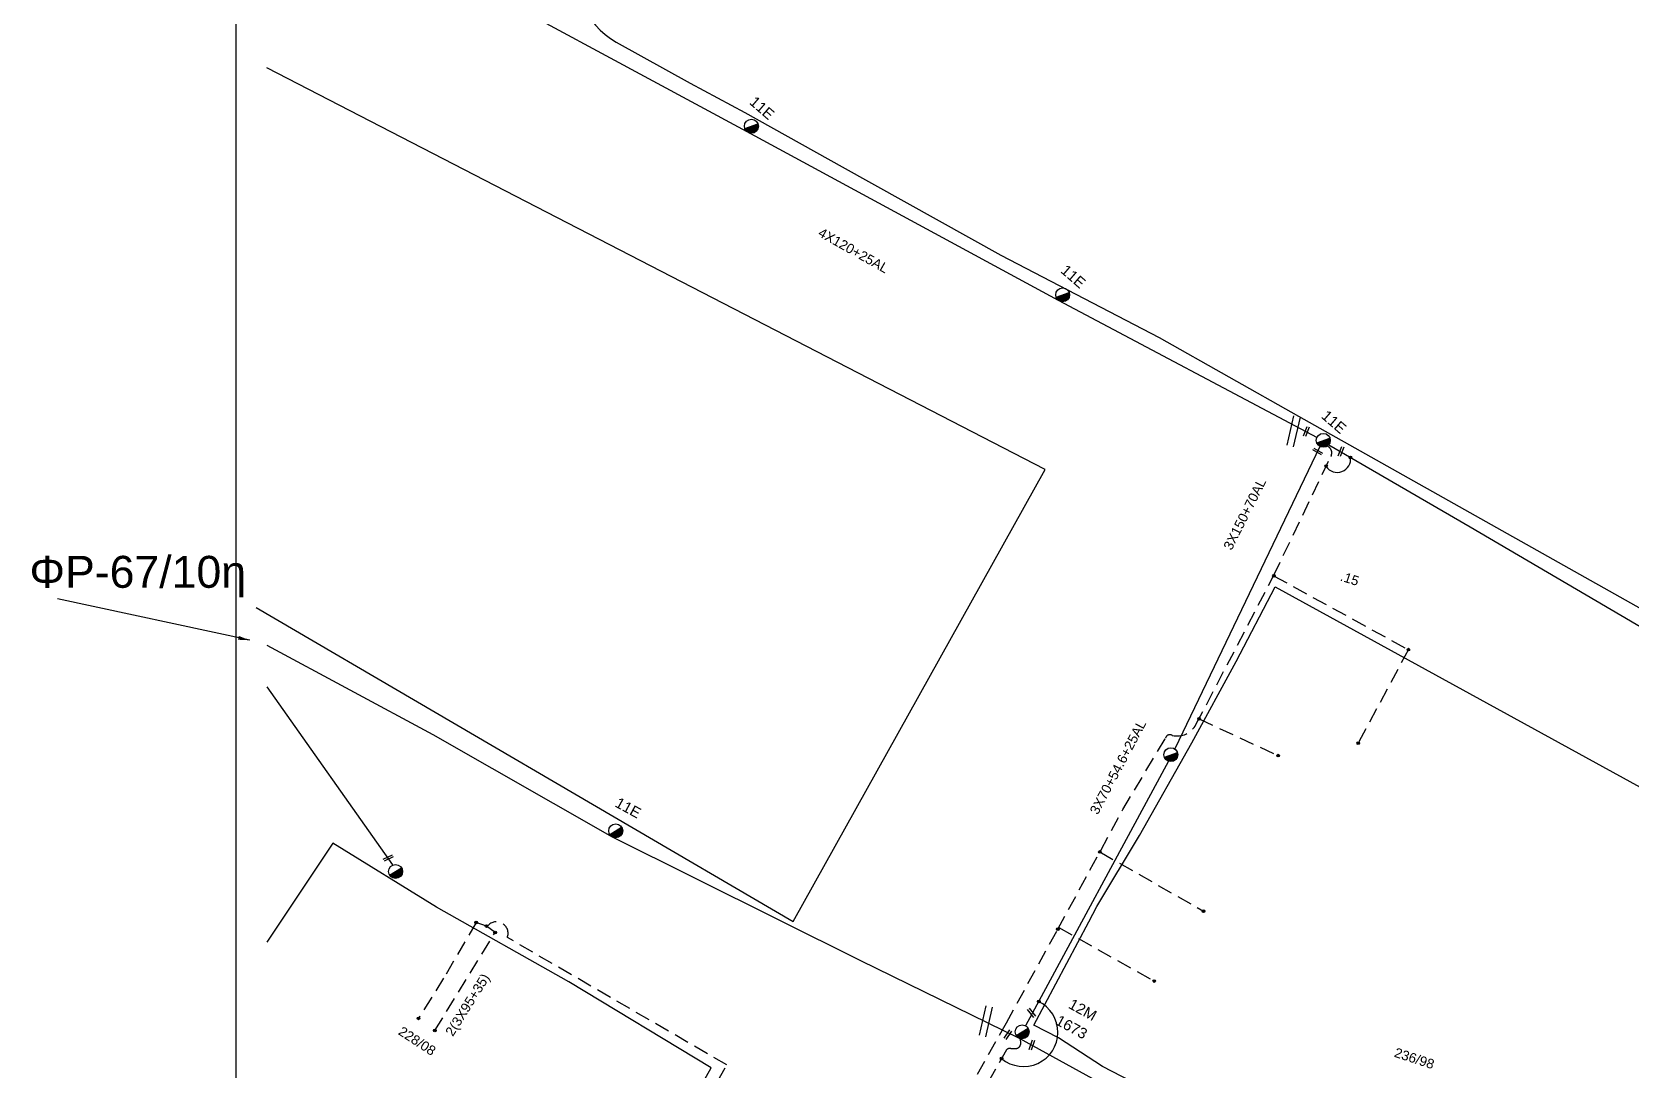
# Model space of a CAD drawing. Header units: millimetres. Extents: x 2662 to 4998, y 438 to 1235.
# Drawn here: x 3895.2 to 4031, y 1019 to 1107.1 of the extents above; entities that cross this region are included whole.
import ezdxf

# ---------------------------------------------------------------- set-up
doc = ezdxf.new("R2010")
doc.units = ezdxf.units.MM
doc.linetypes.add('DASHED', pattern=[19.05, 12.7, -6.35])
for name, color, linetype in [('Άγνωστα', 7, 'Continuous'), ('Επιγραφές - Σχήματα', 7, 'Continuous'), ('Καλωδια ΧΤ    3Χ95+50', 7, 'DASHED'), ('Καλώδια ΧΤ   3x150+70AL', 7, 'DASHED'), ('Καλώδια ΧΤ   3x150AL+50CU', 7, 'DASHED'), ('Καλώδια ΧΤ   3x150AL+50XLPE', 7, 'DASHED'), ('Μηχανική τομή', 7, 'Continuous'), ('Στύλος ΦΜ', 7, 'Continuous'), ('Στύλος ΦΜ @ 1', 7, 'Continuous'), ('Συνδέσεις', 7, 'Continuous'), ('Συνεστραμμένα ΧΤ   3x70+54.6+25 AL', 7, 'SYN_LINE'), ('Συνεστραμμενα ΧΤ  4Χ120+25 Al', 7, 'Continuous'), ('Τομή', 7, 'Continuous'), ('Υπόβαθρο ΔΕΗ', 7, 'Continuous'), ('Υπόγεια καλώδια Παροχών ΧΤ   .15', 7, 'DASHED'), ('Υπόγειο καλώδιο Μέσης Τάσης 20KV', 7, 'Continuous')]:
    doc.layers.add(name, color=color, linetype=linetype)
doc.styles.add('arial', font='ARIAL.TTF')
doc.styles.get("Standard").update_dxf_attribs({"font": 'ARIAL.TTF'})
doc.linetypes.add('SYN_LINE', pattern='A,0.5,-0.0001,["/\\/\\/\\/",Standard,S=0.1,R=0,X=0,Y=-0.05],-0.25', length=0.7501)
doc.dimstyles.new('ISO-25', dxfattribs={"dimtxt": 2.5, "dimasz": 2.5, "dimexe": 1.25, "dimexo": 0.625, "dimtad": 1, "dimtxsty": 'Standard', "dimcen": 2.5, "dimadec": 0, "dimazin": 0, "dimtfac": 1, "dimtmove": 0, "dimatfit": 3, "dimfxl": 1, "dimarcsym": 0})

# ---------------------------------------------------------------- blocks, each defined once
blk = doc.blocks.new('ΤΟΜΗ')
at = {"layer": 'Τομή', "ltscale": 40}
for p, q in [((-5.68, 0), (5.68, 0)), ((5.68, -2.33), (-5.68, -2.33))]:
    blk.add_line(p, q, dxfattribs=at)
blk = doc.blocks.new('ΜΗΧΑΝΙΚΗ ΤΟΜΗ')
at = {"layer": 'Μηχανική τομή', "ltscale": 40}
for p, q in [((-1.89, 0.78), (1.89, 0.78)), ((1.89, 0), (-1.89, 0))]:
    blk.add_line(p, q, dxfattribs=at)
blk = doc.blocks.new('ΥΠΑΡΧΩΝ ΤΣΙΜΕΝΤΕΝΙΟΣ ΣΤΥΛΟΣ')
at = {"layer": 'Στύλος ΦΜ'}
blk.add_hatch(color=7, dxfattribs=at).paths.add_polyline_path([(-1.29, -2.28, 0.574793), (2.62, 0, 0.268822), (1.3, 2.27)])
at = {"layer": 'Στύλος ΦΜ', "color": 7}
blk.add_line((-1.29, -2.28), (1.3, 2.27), dxfattribs=at)
blk.add_circle((0, 0), 2.62, dxfattribs=at)
at = {"layer": 'Στύλος ΦΜ', "flags": 4}
for tag, p in [('ΑΡΙΘΜΟΣ', (-4.68, 8.05)), ('ΤΥΠΟΣ', (-4.91, 3.03))]:
    blk.add_attdef(tag, p, '', height=4, dxfattribs=at)
blk = doc.blocks.new('_ΣΥΝΔΕΣΗ')
at = {"layer": 'Συνδέσεις', "linetype": 'SYN_LINE', "ltscale": 40}
blk.add_hatch(color=256, dxfattribs=at).paths.add_polyline_path([(0.5, -0.01, 1), (-0.5, -0.01, 1)])
at = {"layer": 'Συνδέσεις'}
blk.add_circle((0, -0.01), 0.5, dxfattribs=at)

msp = doc.modelspace()

# ---------------------------------------------------------------- linework, layer by layer
at = {"layer": 'Άγνωστα', "color": 133, "linetype": 'SYN_LINE', "ltscale": 10}
msp.add_lwpolyline([(3915.14, 1055.06), (3929.21, 1047.45), (3944.46, 1038.77), (3965.53, 1028.27), (3979, 1021.68)], dxfattribs=at)
at = {"layer": 'Άγνωστα', "color": 133}
msp.add_lwpolyline([(3915.14, 1051.51), (3925.81, 1036.41)], dxfattribs=at)
at = {"layer": 'Άγνωστα', "color": 27, "linetype": 'DASHED', "ltscale": 0.1}
for points in [[(3994.28, 1048.79), (4001, 1045.66)], [(3985.86, 1037.49), (3994.66, 1032.46)], [(3982.37, 1031.07), (3990.48, 1026.53)]]:
    msp.add_lwpolyline(points, dxfattribs=at)
at = {"layer": 'Άγνωστα', "color": 62, "linetype": 'DASHED', "ltscale": 0.1}
msp.add_lwpolyline([(3979.07, 1021.64), (3979.13, 1021.36, -0.501742), (3978.65, 1020.79, -0.000274), (3978.29, 1020.81, 0.186272), (3977.94, 1020.7), (3971.11, 1008.54)], format="xyb", dxfattribs=at)
at = {"layer": 'Άγνωστα', "color": 62, "linetype": 'SYN_LINE', "ltscale": 10}
msp.add_lwpolyline([(3979, 1021.68), (3993.15, 1013.89), (4000.59, 1010.05), (4010.89, 1004.58), (4023.26, 997.63), (4042.61, 986.68), (4056.32, 979.91), (4086.25, 964.42)], dxfattribs=at)
at = {"layer": 'Άγνωστα', "color": 7}
msp.add_arc((3979.38, 1022.18), 2.91, 230.2247, 64.012, dxfattribs=at)
at = {"layer": 'Επιγραφές - Σχήματα'}
msp.add_lwpolyline([(4901.44, 1215.67), (4901.44, 1215.67), (3912.5, 1215.67), (3912.5, 717.65), (4901.44, 717.58)], dxfattribs=at)
at = {"layer": 'Καλωδια ΧΤ    3Χ95+50', "color": 5, "linetype": 'DASHED', "ltscale": 0.1}
for points in [[(3932.91, 1031.51), (3930.14, 1026.77), (3928, 1023.36)], [(3929.4, 1022.33), (3934.51, 1030.65)]]:
    msp.add_lwpolyline(points, dxfattribs=at)
at = {"layer": 'Καλώδια ΧΤ   3x150AL+50CU', "color": 27, "linetype": 'DASHED', "ltscale": 0.1}
msp.add_lwpolyline([(3970.2, 1009.09), (3971.58, 1011.94), (3974.55, 1016.96), (3977.92, 1022.97), (3982.29, 1030.93), (3987.82, 1041.1), (3991.43, 1047.14, -0.512965), (3992.01, 1047.39, 0.341439), (3994.02, 1048.3), (4000.61, 1060.94), (4005.47, 1071.07, 0.458493), (4005.16, 1071.95)], format="xyb", dxfattribs=at)
at = {"layer": 'Καλώδια ΧΤ   3x150AL+50XLPE', "color": 5, "linetype": 'DASHED', "ltscale": 0.1}
msp.add_lwpolyline([(3936.85, 947.17, -0.460999), (3937.08, 953.77), (3944.5, 966.81), (3930.51, 974.77, 0.335965), (3930.14, 976.51), (3930.14, 976.51), (3954.18, 1019.4), (3935.55, 1030.23, 0.829497), (3933.88, 1031.22)], format="xyb", dxfattribs=at)
at = {"layer": 'Συνεστραμμένα ΧΤ   3x70+54.6+25 AL', "color": 62, "linetype": 'SYN_LINE', "ltscale": 10}
for points in [[(4004.54, 1071.93), (3992.23, 1046.24)], [(3991.7, 1045.19), (3979.54, 1022.73)]]:
    msp.add_lwpolyline(points, dxfattribs=at)
at = {"layer": 'Συνεστραμμενα ΧΤ  4Χ120+25 Al', "color": 1, "linetype": 'SYN_LINE', "ltscale": 10}
msp.add_lwpolyline([(3927.2, 1114.15), (3955.89, 1098.66), (3982.31, 1084.35), (4004.3, 1072.69)], dxfattribs=at)
at = {"layer": 'Συνεστραμμενα ΧΤ  4Χ120+25 Al', "color": 27, "linetype": 'SYN_LINE', "ltscale": 10}
msp.add_lwpolyline([(4005.3, 1072.07), (4017.31, 1065.1), (4027.98, 1058.84), (4034.82, 1054.82), (4037.1, 1053.32), (4049, 1047.26), (4058.23, 1042.65), (4070.34, 1036.01), (4071.72, 1035.46), (4086.9, 1028.29), (4100.65, 1021.48), (4113.32, 1014.99)], dxfattribs=at)
at = {"layer": 'Υπόβαθρο ΔΕΗ'}
for points in [[(3994.67, 1214.17), (3982.07, 1191.35), (3972.19, 1172.7), (3958.54, 1146.93), (3950.33, 1129.98), (3945.02, 1120.69, 0.116891), (3941.68, 1114.1, 0.088303), (3941.61, 1113.94, 0.345263), (3944.8, 1106.26), (3951.06, 1102.76), (3955.7, 1100.27), (3963.98, 1095.66), (3977.46, 1088.16), (3990.88, 1081.16), (4002.73, 1074.49), (4031.83, 1058.13)], [(3915.14, 983.65), (3928.41, 975.67, 0.276017), (3928.48, 975.67), (3936.25, 989.51), (3952.85, 1019.15), (3952.85, 1019.15), (3940.77, 1026.45), (3929.52, 1032.8), (3920.72, 1038.24), (3915.14, 1029.83)]]:
    msp.add_lwpolyline(points, format="xyb", dxfattribs=at)
for points in [[(3914.22, 1058.24), (3959.82, 1031.59), (3981.22, 1069.96), (3915.14, 1104.06)], [(4031.65, 994.49), (4024.63, 998.56), (4015.51, 1003.72), (4008.56, 1007.28), (4002.41, 1010.85), (3996.1, 1014.1), (3986.09, 1019.26), (3982.35, 1021.71), (3980.24, 1022.79), (3984.93, 1031.56), (3985.6, 1032.86), (3989.22, 1038.89), (3993.66, 1046.75), (3997.43, 1053.65), (4000.74, 1059.99)], [(4000.74, 1059.99), (4000.74, 1059.99), (4000.74, 1059.99), (4040.7, 1038.08)]]:
    msp.add_lwpolyline(points, dxfattribs=at)
msp.add_arc((4006.01, 1070.86), 1.14, 213.8026, 7.54, dxfattribs=at)
at = {"layer": 'Υπόγεια καλώδια Παροχών ΧΤ   .15', "color": 27, "linetype": 'DASHED', "ltscale": 0.1}
msp.add_lwpolyline([(4000.61, 1060.94), (4012.05, 1054.67), (4007.8, 1046.73)], dxfattribs=at)
at = {"layer": 'Υπόγειο καλώδιο Μέσης Τάσης 20KV', "color": 154}
msp.add_lwpolyline([(3934.51, 1030.65), (3933.77, 1031.2), (3932.91, 1031.51)], dxfattribs=at)

# ---------------------------------------------------------------- block references
at = {"layer": 'Μηχανική τομή'}
for p, xscale, yscale, zscale, rotation in [((4003.48, 1073.16), 0.2259914949149823, 0.2259914949149823, 0.2259914949149823, 68.45138536945211), ((4006.41, 1071.46), 0.2259914949149823, 0.2259914949149823, 0.2259914949149823, 68.45138536945211), ((4004.3, 1071.42), 0.2259914949150553, 0.2259914949150553, 0.2259914949150553, 329.6039467179556), ((3925.4, 1037.05), 0.2259914949150553, 0.2259914949150553, 0.2259914949150553, 205.2555637950603), ((3979.98, 1023.77), 0.2259914949150554, 0.2259914949150554, 0.2259914949150554, 307.8155768133463), ((3977.98, 1022.03), 0.2259914949150553, 0.2259914949150553, 0.2259914949150553, 235.7972771023744), ((3980, 1021.12), 0.2259914949150553, 0.2259914949150553, 0.2259914949150553, 250.9654237588603)]:
    msp.add_blockref('ΜΗΧΑΝΙΚΗ ΤΟΜΗ', p, dxfattribs=dict(at, xscale=xscale, yscale=yscale, zscale=zscale, rotation=rotation))
at = {"layer": 'Στύλος ΦΜ @ 1', "ltscale": 40}
ref = msp.add_blockref('ΥΠΑΡΧΩΝ ΤΣΙΜΕΝΤΕΝΙΟΣ ΣΤΥΛΟΣ', (3956.27, 1099.11), dxfattribs=dict(at, xscale=0.2259914949150554, yscale=0.2259914949150554, zscale=0.2259914949150554, rotation=319.1566612122779))
ref.add_attrib('ΑΡΙΘΜΟΣ', '11E', (3956.03, 1101.06), dxfattribs={"layer": 'Στύλος ΦΜ', "height": 0.904, "rotation": 319.1567, "flags": 4})
ref = msp.add_blockref('ΥΠΑΡΧΩΝ ΤΣΙΜΕΝΤΕΝΙΟΣ ΣΤΥΛΟΣ', (3982.7, 1084.8), dxfattribs=dict(at, xscale=0.2259914949150554, yscale=0.2259914949150554, zscale=0.2259914949150554, rotation=319.1566612122779))
ref.add_attrib('ΑΡΙΘΜΟΣ', '11E', (3982.46, 1086.75), dxfattribs={"layer": 'Στύλος ΦΜ', "height": 0.904, "rotation": 319.1567, "flags": 4})
ref = msp.add_blockref('ΥΠΑΡΧΩΝ ΤΣΙΜΕΝΤΕΝΙΟΣ ΣΤΥΛΟΣ', (4004.83, 1072.44), dxfattribs=dict(at, xscale=0.2259914949150554, yscale=0.2259914949150554, zscale=0.2259914949150554, rotation=319.1566612122779))
ref.add_attrib('ΑΡΙΘΜΟΣ', '11E', (4004.59, 1074.4), dxfattribs={"layer": 'Στύλος ΦΜ', "height": 0.904, "rotation": 319.1567, "flags": 4})
at = {"layer": 'Στύλος ΦΜ @ 1', "ltscale": 40, "xscale": 0.2259914949150554, "yscale": 0.2259914949150554, "zscale": 0.2259914949150554}
for p, rotation in [((3991.89, 1045.75), 319.1566612122779), ((3926.06, 1035.83), 331.3512932549152)]:
    msp.add_blockref('ΥΠΑΡΧΩΝ ΤΣΙΜΕΝΤΕΝΙΟΣ ΣΤΥΛΟΣ', p, dxfattribs=dict(at, rotation=rotation))
at = {"layer": 'Στύλος ΦΜ @ 1', "ltscale": 40}
ref = msp.add_blockref('ΥΠΑΡΧΩΝ ΤΣΙΜΕΝΤΕΝΙΟΣ ΣΤΥΛΟΣ', (3944.75, 1039.28), dxfattribs=dict(at, xscale=0.2259914949150554, yscale=0.2259914949150554, zscale=0.2259914949150554, rotation=331.3512932549152))
ref.add_attrib('ΤΥΠΟΣ', '11E', (3944.61, 1041.38), dxfattribs={"layer": 'Στύλος ΦΜ', "height": 0.904, "rotation": 331.3513, "flags": 4})
ref = msp.add_blockref('ΥΠΑΡΧΩΝ ΤΣΙΜΕΝΤΕΝΙΟΣ ΣΤΥΛΟΣ', (3979.26, 1022.21), dxfattribs=dict(at, xscale=0.2259914949150554, yscale=0.2259914949150554, zscale=0.2259914949150554, rotation=331.3512932549152))
ref.add_attrib('ΤΥΠΟΣ', '1673', (3982.01, 1022.9), dxfattribs={"layer": 'Στύλος ΦΜ', "height": 0.904, "rotation": 331.3513, "flags": 4})
ref.add_attrib('ΑΡΙΘΜΟΣ', '12M', (3983.11, 1024.28), dxfattribs={"layer": 'Στύλος ΦΜ', "height": 0.904, "rotation": 331.3513, "flags": 4})
at = {"layer": 'Συνδέσεις', "xscale": 0.2259914949150555, "yscale": 0.2259914949150555, "zscale": 0.2259914949150555}
for p in [(4007.13, 1070.99), (4005.06, 1070.26), (4000.64, 1060.93), (4012.05, 1054.67), (3994.28, 1048.79), (4007.8, 1046.73), (4001, 1045.67), (3985.86, 1037.49), (3994.66, 1032.46), (3932.91, 1031.51), (3933.77, 1031.2), (3934.52, 1030.65), (3982.29, 1030.93), (3990.48, 1026.53), (3980.67, 1024.79), (3928, 1023.36), (3929.4, 1022.33), (3977.52, 1019.95)]:
    msp.add_blockref('_ΣΥΝΔΕΣΗ', p, dxfattribs=at)
at = {"layer": 'Τομή', "xscale": 0.225991494915055, "yscale": 0.225991494915055, "zscale": 0.225991494915055, "rotation": 76.99663709074498}
for p in [(4002.05, 1073.27), (3975.92, 1023.17)]:
    msp.add_blockref('ΤΟΜΗ', p, dxfattribs=at)

# ---------------------------------------------------------------- texts
at = {"ltscale": 40, "insert": (3962.26, 1090.54), "char_height": 0.814, "width": 6.5144, "attachment_point": 1, "rotation": 330.7197, "style": 'arial'}
msp.add_mtext('4X120+25AL', dxfattribs=at)
at = {"layer": 'Άγνωστα', "ltscale": 40, "char_height": 0.814, "attachment_point": 1, "style": 'arial'}
for s, insert, width, rotation in [('2(3X95+35)', (3930.23, 1022.2), 63.4492, 57.8467), ('228/08', (3926.66, 1022.73), 62.5458, 326.9295), ('236/98', (4011.04, 1020.89), 62.5458, 341.9254)]:
    msp.add_mtext(s, dxfattribs=dict(at, insert=insert, width=width, rotation=rotation))
at = {"layer": 'Επιγραφές - Σχήματα', "ltscale": 40, "insert": (3894.97, 1062.63), "char_height": 2.712, "width": 19.1112, "attachment_point": 1, "style": 'arial'}
msp.add_mtext('ΦΡ-67/10η', dxfattribs=at)
at = {"layer": 'Καλώδια ΧΤ   3x150+70AL', "ltscale": 40, "insert": (3996.31, 1063.41), "char_height": 0.814, "width": 62.5458, "attachment_point": 1, "rotation": 63.2954, "style": 'arial'}
msp.add_mtext('3X150+70AL', dxfattribs=at)
at = {"layer": 'Συνεστραμμένα ΧΤ   3x70+54.6+25 AL', "ltscale": 40, "insert": (3984.96, 1040.98), "char_height": 0.8136, "width": 62.5458, "attachment_point": 1, "rotation": 62.0635, "style": 'arial'}
msp.add_mtext('3X70+54.6+25AL', dxfattribs=at)
at = {"layer": 'Υπόγεια καλώδια Παροχών ΧΤ   .15', "ltscale": 40, "insert": (4006.45, 1061.33), "char_height": 0.814, "width": 62.5458, "attachment_point": 1, "rotation": 341.9254, "style": 'arial'}
msp.add_mtext('.15', dxfattribs=at)

# ---------------------------------------------------------------- leaders
at = {"layer": 'Επιγραφές - Σχήματα', "ltscale": 40}
msp.add_leader([(3913.69, 1055.46), (3897.35, 1058.99)], dimstyle='ISO-25', override={"dimasz": 1, "dimtad": 0}, dxfattribs=at)

doc.saveas('drawing.dxf')
